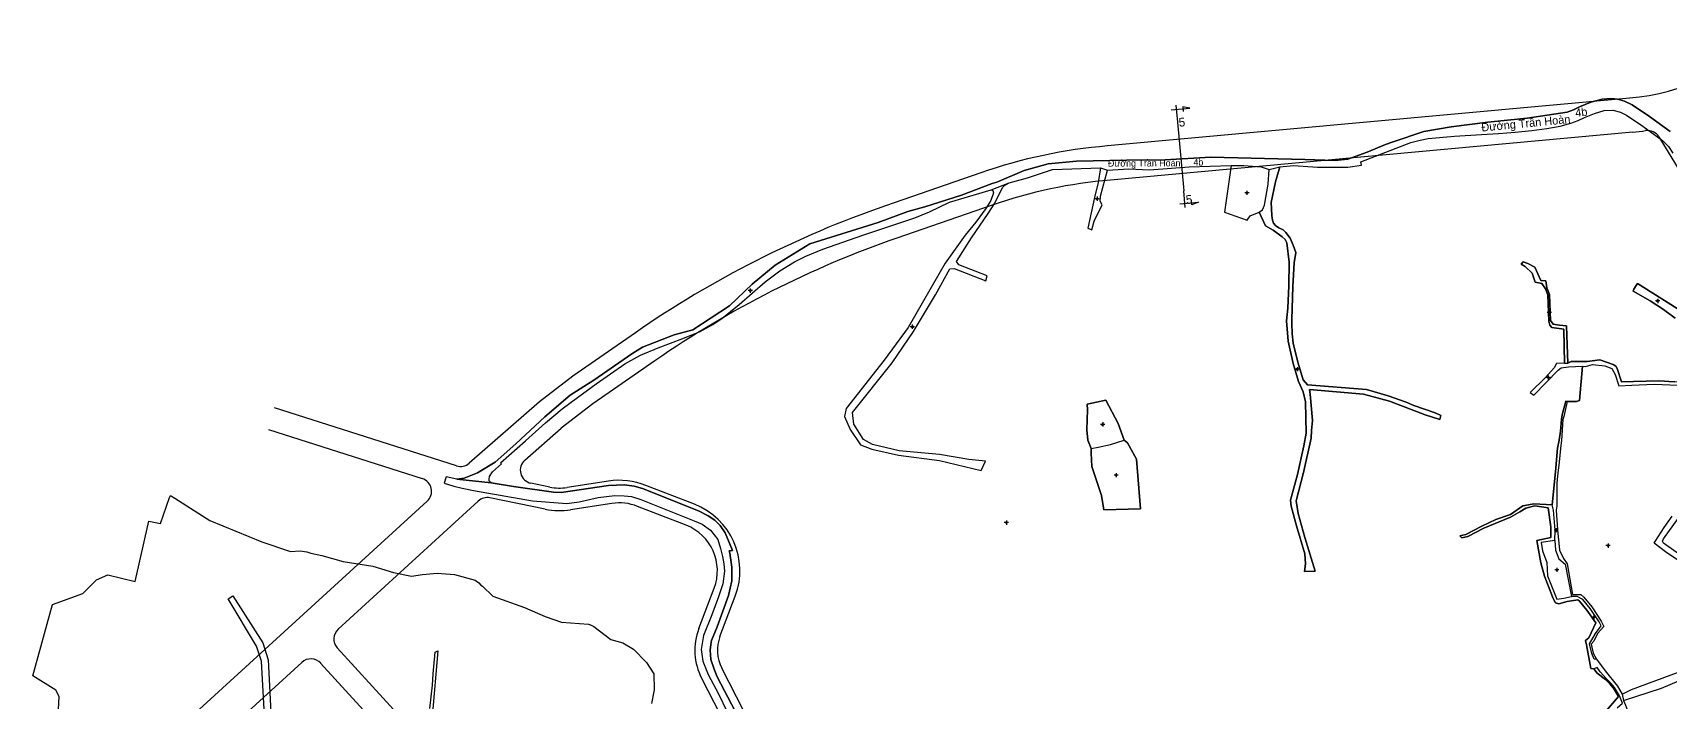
# Model space of a CAD drawing. Extents: x 548357 to 553331, y 1835329 to 1842351.
# Drawn here: x 549992 to 550972, y 1838705 to 1839106 of the extents above; entities that cross this region are included whole.
import ezdxf

# ---------------------------------------------------------------- set-up
doc = ezdxf.new("R2010")
doc.units = 0
for name, color, linetype in [('Level 1', 7, 'Continuous'), ('Level 10', 7, 'Continuous'), ('Level 11', 7, 'Continuous'), ('Level 2', 7, 'Continuous'), ('Level 27', 7, 'Continuous'), ('Level 30', 7, 'Continuous'), ('Level 31', 7, 'Continuous'), ('Level 4', 7, 'Continuous'), ('Level 5', 7, 'Continuous')]:
    doc.layers.add(name, color=color, linetype=linetype)

msp = doc.modelspace()

# ---------------------------------------------------------------- linework, layer by layer
at = {"layer": 'Level 1'}
for points in [[(550673.48, 1839059.61), (550684.57, 1839060.64)], [(550676.27, 1839062.41), (550677.2, 1839052.33)], [(550684.57, 1839060.64), (550680.49, 1839061.48), (550680.75, 1839058.66)], [(550677.2, 1839052.33), (550680.99, 1839011.21)], [(550681.92, 1839001.13), (550680.99, 1839011.21)], [(550678.67, 1839003.37), (550689.76, 1839004.4)], [(550689.76, 1839004.4), (550685.9, 1839002.82), (550685.64, 1839005.64)]]:
    msp.add_lwpolyline(points, dxfattribs=at)
at = {"layer": 'Level 10'}
for p, q in [((550631.14, 1839025), (550635.47, 1839023.47)), ((550732.05, 1839024.01), (550738.57, 1839025.59)), ((550565.76, 1839011.71), (550576.47, 1839015.94)), ((550908.99, 1838907.99), (550910.87, 1838908.1)), ((550245.84, 1838838.64), (550266.43, 1838836.44))]:
    msp.add_line(p, q, dxfattribs=at)
for points in [[(550245.84, 1838838.64), (550250.32, 1838839.35), (550258.24, 1838842.35), (550268.81, 1838848.81), (550281.24, 1838859.86), (550298.63, 1838875.87), (550313.7, 1838888.97), (550327.93, 1838897.94), (550350.69, 1838913.61), (550356.99, 1838917.55), (550375.95, 1838925.08), (550387.16, 1838928.04), (550409.17, 1838942.39), (550422.68, 1838955.33), (550436.35, 1838966.8), (550457.19, 1838979.42), (550498.01, 1838992.31), (550515.93, 1838998.86), (550526.02, 1839001.62), (550547.89, 1839008.56), (550566.41, 1839015.58), (550569.16, 1839016.34), (550585.57, 1839023.28), (550599.95, 1839027.38), (550616.89, 1839028.92), (550646.72, 1839029.53), (550669.91, 1839029.76), (550697.2, 1839031.43), (550753.54, 1839029.91), (550771.36, 1839029.25), (550779.19, 1839030.24), (550790.81, 1839034.27), (550801.79, 1839038.83), (550805.85, 1839040.25), (550824.81, 1839046.7), (550841.04, 1839049.56), (550863.11, 1839052.28), (550886.51, 1839054.61), (550910.52, 1839058.3), (550914.23, 1839059.63), (550917.93, 1839061.56), (550924.62, 1839064.19), (550931.54, 1839066.13), (550937, 1839066.48), (550940.73, 1839065.97), (550944.84, 1839064.78), (550949.48, 1839062.64), (550959.83, 1839055.68), (550972.24, 1839046.62)], [(550745.66, 1838932.03), (550745.74, 1838934.21), (550746.24, 1838953.99), (550747.08, 1838968.04), (550748.03, 1838974.2), (550746.45, 1838978.71), (550744.81, 1838982.89), (550742.21, 1838986.35), (550740.46, 1838987.8), (550738.03, 1838989.06), (550735.97, 1838990.4), (550734.73, 1838991.75), (550734.21, 1838993.67), (550733.69, 1838996.41), (550733.37, 1839004.31), (550736, 1839016.5), (550738.57, 1839025.59), (550746.64, 1839026.37), (550761, 1839025.29), (550779.27, 1839025.4), (550787.45, 1839026.56), (550787.08, 1839028.56), (550816.94, 1839040.16), (550822.61, 1839041.53), (550827.29, 1839042.42), (550843.05, 1839043.88), (550859.23, 1839045), (550869.45, 1839045.56), (550879.41, 1839046.36), (550889.36, 1839047.36), (550898.34, 1839048.48), (550906.4, 1839049.84), (550912.63, 1839051.62), (550917.04, 1839053.2), (550920.84, 1839055.18), (550926.85, 1839057.55), (550932.72, 1839059.19), (550937.86, 1839059.52), (550942.39, 1839058.2), (550946.04, 1839056.52), (550955.81, 1839049.95), (550967.68, 1839041.28), (550971.16, 1839037.81), (550973.75, 1839033.83)], [(550738.57, 1839025.59), (550746.64, 1839026.37), (550761, 1839025.29), (550779.27, 1839025.4), (550787.45, 1839026.56), (550787.08, 1839028.56), (550816.94, 1839040.16), (550822.61, 1839041.53), (550827.29, 1839042.42), (550843.05, 1839043.88), (550859.23, 1839045), (550869.45, 1839045.56), (550879.41, 1839046.36), (550889.36, 1839047.36), (550898.34, 1839048.48), (550906.4, 1839049.84), (550912.63, 1839051.62), (550917.04, 1839053.2), (550920.84, 1839055.18), (550926.85, 1839057.55), (550932.72, 1839059.19), (550937.86, 1839059.52), (550942.39, 1839058.2), (550946.04, 1839056.52), (550955.81, 1839049.95), (550967.68, 1839041.28), (550971.16, 1839037.81), (550973.75, 1839033.83)], [(550410.45, 1838777.77), (550410.57, 1838786.03), (550409.38, 1838794.4), (550408.95, 1838795.73), (550410.95, 1838796.02), (550406.49, 1838806.52), (550403.59, 1838810.92), (550400.26, 1838814.16), (550396.4, 1838816.76), (550390.5, 1838819.8), (550357.07, 1838833.03), (550352.03, 1838834.38), (550346.21, 1838835.28), (550336.64, 1838834.83), (550308.44, 1838830.66), (550303.73, 1838830.89), (550279.91, 1838834.29), (550266.43, 1838836.44), (550265.5, 1838837.18), (550265.24, 1838837.59), (550265.15, 1838838.63), (550265.38, 1838840.28), (550267.33, 1838843.1), (550272.59, 1838847.74), (550272.05, 1838848.33), (550286.95, 1838861.53), (550298.91, 1838872.46), (550308.96, 1838880.8), (550318.03, 1838887.53), (550329.37, 1838895.67), (550346.45, 1838907.59), (550355.84, 1838912.9), (550366.48, 1838917.28), (550381.2, 1838922.81), (550391.47, 1838927), (550399.1, 1838931.13), (550404.57, 1838934.77), (550414.97, 1838943.26), (550430.49, 1838956.66), (550439.28, 1838963.4), (550448.05, 1838968.66), (550454.84, 1838972.16), (550465.06, 1838976.35), (550488.83, 1838984.69), (550520.13, 1838995.06), (550528.82, 1838998.68), (550540.79, 1839004.43), (550565.76, 1839011.71), (550566.71, 1839011.33), (550567.14, 1839010.03), (550565.47, 1839005.32), (550562.63, 1839000.58), (550556.55, 1838992.43), (550550.09, 1838984.64), (550538.13, 1838967.92), (550516, 1838929.48), (550501.63, 1838909.92), (550478.88, 1838880.98), (550477.86, 1838876.23), (550481.31, 1838868.33), (550487.5, 1838859.14), (550494.32, 1838856.67), (550510.21, 1838853.06), (550534.86, 1838849.74), (550559.67, 1838843.79), (550562.26, 1838849.48), (550552.3, 1838850.37), (550534.91, 1838853.5), (550510.64, 1838855.69), (550494.63, 1838859.46), (550489.31, 1838862.38), (550483.63, 1838871.56), (550482.73, 1838878.58), (550506.48, 1838908.24), (550519.21, 1838927.1), (550532.35, 1838948.97), (550540.96, 1838964.62), (550543.69, 1838964.63), (550562.48, 1838957.42), (550563.36, 1838960.39), (550546.4, 1838966.87), (550544.92, 1838968.96), (550554.03, 1838983.14), (550563.86, 1838997.54), (550567.92, 1839003.82), (550572.61, 1839013.15), (550573.69, 1839014.35), (550576.47, 1839015.94), (550587.45, 1839018.99), (550602.36, 1839023.89), (550631.14, 1839025), (550629.87, 1839016.11), (550627.51, 1839007.29), (550623.61, 1838988.9), (550625.92, 1838987.94), (550627.45, 1838993.11), (550632.19, 1839002.84), (550631.04, 1839005.05), (550631.09, 1839008), (550635.47, 1839023.47), (550648.12, 1839024.39)], [(550576.47, 1839015.94), (550587.45, 1839018.99), (550602.36, 1839023.89), (550631.14, 1839025)], [(550631.14, 1839025), (550629.87, 1839016.11), (550627.51, 1839007.29), (550623.61, 1838988.9), (550625.92, 1838987.94), (550627.45, 1838993.11), (550632.19, 1839002.84), (550631.04, 1839005.05), (550631.09, 1839008), (550635.47, 1839023.47)], [(550635.47, 1839023.47), (550648.12, 1839024.39), (550660.59, 1839023.82), (550684.26, 1839025.51), (550709.39, 1839026.27)], [(550648.12, 1839024.39), (550660.59, 1839023.82), (550684.26, 1839025.51), (550709.39, 1839026.27), (550705.36, 1838998.45), (550718.89, 1838993.57), (550720.84, 1838996.15), (550726.22, 1838998.35), (550729.92, 1838990.3), (550734.45, 1838987.72), (550739.84, 1838983.73), (550741.71, 1838982.12), (550742.66, 1838979.99), (550744.1, 1838968.49), (550744, 1838954.32), (550743.27, 1838940.98), (550742.59, 1838933.45), (550743.47, 1838921.21), (550746.56, 1838907.9), (550749.62, 1838897.12), (550752.41, 1838890.82), (550753.82, 1838884.84), (550754.25, 1838866.2), (550752.94, 1838858.69), (550749.18, 1838841.41), (550744.88, 1838826.1), (550745.26, 1838822.49), (550748.41, 1838810.7), (550753.41, 1838793.93), (550753.86, 1838788.01), (550753.36, 1838783.44), (550759.74, 1838783.59), (550753.49, 1838803.82), (550749.47, 1838818.07), (550748.25, 1838825.59), (550752.78, 1838842.56), (550757.37, 1838863.18), (550757.41, 1838867.77), (550758.09, 1838873.85), (550756.66, 1838889.61), (550756.27, 1838892.34), (550788.65, 1838889.52), (550804.19, 1838885.4), (550825.6, 1838877.22), (550834.3, 1838874.31), (550834.94, 1838876.82), (550831.47, 1838878.36), (550818.73, 1838882.71), (550814.1, 1838884.65), (550803.31, 1838888.59), (550790.45, 1838892.33), (550755.03, 1838895.19), (550752.45, 1838898.13), (550749.26, 1838908.6), (550746.42, 1838920.03), (550745.83, 1838925.56), (550745.66, 1838932.03)], [(550709.39, 1839026.27), (550705.36, 1838998.45), (550718.89, 1838993.57), (550720.84, 1838996.15), (550726.22, 1838998.35)], [(550709.39, 1839026.27), (550717.04, 1839026.4), (550727.31, 1839025.54), (550732.05, 1839024.01)], [(550738.57, 1839025.59), (550736, 1839016.5), (550733.37, 1839004.31), (550733.69, 1838996.41), (550734.21, 1838993.67), (550734.73, 1838991.75), (550735.97, 1838990.4), (550738.03, 1838989.06), (550740.46, 1838987.8), (550742.21, 1838986.35), (550744.81, 1838982.89), (550746.45, 1838978.71), (550748.03, 1838974.2), (550747.08, 1838968.04), (550746.24, 1838953.99), (550745.74, 1838934.21), (550745.66, 1838932.03), (550745.83, 1838925.56), (550746.42, 1838920.03), (550749.26, 1838908.6), (550752.45, 1838898.13), (550755.03, 1838895.19), (550790.45, 1838892.33), (550803.31, 1838888.59), (550814.1, 1838884.65), (550818.73, 1838882.71), (550831.47, 1838878.36), (550834.94, 1838876.82), (550834.3, 1838874.31), (550825.6, 1838877.22), (550804.19, 1838885.4), (550788.65, 1838889.52), (550756.27, 1838892.34), (550756.66, 1838889.61), (550758.09, 1838873.85), (550757.41, 1838867.77), (550757.37, 1838863.18), (550752.78, 1838842.56), (550748.25, 1838825.59), (550749.47, 1838818.07), (550753.49, 1838803.82), (550759.74, 1838783.59), (550753.36, 1838783.44), (550753.86, 1838788.01), (550753.41, 1838793.93), (550748.41, 1838810.7), (550745.26, 1838822.49), (550744.88, 1838826.1), (550749.18, 1838841.41), (550752.94, 1838858.69), (550754.25, 1838866.2), (550753.82, 1838884.84), (550752.41, 1838890.82), (550749.62, 1838897.12), (550746.56, 1838907.9), (550743.47, 1838921.21), (550742.59, 1838933.45), (550743.27, 1838940.98), (550744, 1838954.32), (550744.1, 1838968.49), (550742.66, 1838979.99), (550741.71, 1838982.12), (550739.84, 1838983.73), (550734.45, 1838987.72), (550729.92, 1838990.3), (550726.22, 1838998.35)], [(550726.22, 1838998.35), (550728.15, 1838999.81), (550729.34, 1839002.7), (550731.55, 1839015.12), (550732.05, 1839024.01)], [(550266.43, 1838836.44), (550265.5, 1838837.18), (550265.24, 1838837.59), (550265.15, 1838838.63), (550265.38, 1838840.28), (550267.33, 1838843.1), (550272.59, 1838847.74), (550272.05, 1838848.33), (550286.95, 1838861.53), (550298.91, 1838872.46), (550308.96, 1838880.8), (550318.03, 1838887.53), (550329.37, 1838895.67), (550346.45, 1838907.59), (550355.84, 1838912.9), (550366.48, 1838917.28), (550381.2, 1838922.81), (550391.47, 1838927), (550399.1, 1838931.13), (550404.57, 1838934.77), (550414.97, 1838943.26), (550430.49, 1838956.66), (550439.28, 1838963.4), (550448.05, 1838968.66), (550454.84, 1838972.16), (550465.06, 1838976.35), (550488.83, 1838984.69), (550520.13, 1838995.06), (550528.82, 1838998.68), (550540.79, 1839004.43), (550565.76, 1839011.71)], [(550565.76, 1839011.71), (550566.71, 1839011.33), (550567.14, 1839010.03), (550565.47, 1839005.32), (550562.63, 1839000.58), (550556.55, 1838992.43), (550550.09, 1838984.64), (550538.13, 1838967.92), (550516, 1838929.48), (550501.63, 1838909.92), (550478.88, 1838880.98), (550477.86, 1838876.23), (550481.31, 1838868.33), (550487.5, 1838859.14), (550494.32, 1838856.67), (550510.21, 1838853.06), (550534.86, 1838849.74), (550559.67, 1838843.79), (550562.26, 1838849.48), (550552.3, 1838850.37), (550534.91, 1838853.5), (550510.64, 1838855.69), (550494.63, 1838859.46), (550489.31, 1838862.38), (550483.63, 1838871.56), (550482.73, 1838878.58), (550506.48, 1838908.24), (550519.21, 1838927.1), (550532.35, 1838948.97), (550540.96, 1838964.62), (550543.69, 1838964.63), (550562.48, 1838957.42), (550563.36, 1838960.39), (550546.4, 1838966.87), (550544.92, 1838968.96), (550554.03, 1838983.14), (550563.86, 1838997.54), (550567.92, 1839003.82), (550572.61, 1839013.15), (550573.69, 1839014.35), (550576.47, 1839015.94)], [(550974.95, 1838896.95), (550971.32, 1838897.03), (550968.88, 1838897.38), (550965.3, 1838897.42), (550950.14, 1838897.01), (550943.12, 1838896.98), (550940.45, 1838904.83), (550939.64, 1838906.25), (550938.05, 1838907.24), (550930.12, 1838909.97), (550922.5, 1838909.09), (550913.01, 1838908.98), (550910.87, 1838908.1), (550910.08, 1838930.47), (550906.01, 1838930.79), (550902.08, 1838931.49), (550900.62, 1838933.52), (550899.94, 1838949.21), (550898.37, 1838953.17), (550897.67, 1838957.3), (550894.75, 1838957.59), (550891.23, 1838965.44), (550887.01, 1838967.72), (550884.18, 1838968.66), (550883.02, 1838967.29), (550885.48, 1838965.99), (550889.52, 1838961.96), (550891.42, 1838956.53), (550895.33, 1838955.67), (550897.6, 1838952.58), (550899.02, 1838948.97), (550899.57, 1838933.23), (550900.15, 1838930.87), (550901.29, 1838929.41), (550908.54, 1838928.46), (550908.99, 1838907.99), (550904.06, 1838907.83), (550902.84, 1838905.22), (550897.55, 1838899.43), (550888.3, 1838890.54), (550890.53, 1838889.02), (550905.18, 1838903.89), (550906.89, 1838905.31), (550911.25, 1838905.92), (550919.67, 1838906.23), (550917.84, 1838885.65), (550916.11, 1838885.13), (550910.61, 1838885.1), (550909.65, 1838885.31), (550907.61, 1838877.16), (550907.19, 1838874.65), (550906.53, 1838867.35), (550905.71, 1838861.92), (550904.79, 1838857.16), (550903.51, 1838843.1), (550901.47, 1838823.28), (550890.51, 1838823.95), (550887.41, 1838823.22), (550884.01, 1838822.79), (550876.58, 1838817.53), (550867.78, 1838814.51), (550859.47, 1838810.52), (550849.94, 1838805.6), (550846.33, 1838804.69), (550847.46, 1838803.46), (550851.07, 1838804.36), (550860.6, 1838809.29), (550876.53, 1838815.94), (550882.29, 1838819.09), (550885.69, 1838821.32), (550891.17, 1838822.7), (550899.17, 1838821.57), (550900.74, 1838810.07), (550900.81, 1838803.82), (550892.29, 1838802.01), (550894.83, 1838788.64), (550896.95, 1838780.53), (550901.05, 1838769.75), (550901.99, 1838767.59), (550903.59, 1838764.64), (550905.53, 1838764.06), (550910.45, 1838765.4), (550916.98, 1838766.48), (550917.97, 1838765.64), (550922.37, 1838760.18), (550927.63, 1838752.71), (550923.57, 1838743.61), (550921.59, 1838742.17)], [(550908.99, 1838907.99), (550908.54, 1838928.46), (550901.29, 1838929.41), (550900.15, 1838930.87), (550899.57, 1838933.23), (550899.02, 1838948.97), (550897.6, 1838952.58), (550895.33, 1838955.67), (550891.42, 1838956.53), (550889.52, 1838961.96), (550885.48, 1838965.99), (550883.02, 1838967.29), (550884.18, 1838968.66), (550887.01, 1838967.72), (550891.23, 1838965.44), (550894.75, 1838957.59), (550897.67, 1838957.3), (550898.37, 1838953.17), (550899.94, 1838949.21), (550900.62, 1838933.52), (550902.08, 1838931.49), (550906.01, 1838930.79), (550910.08, 1838930.47), (550910.87, 1838908.1)], [(550976.43, 1838940.69), (550952.66, 1838955.73), (550951.82, 1838954.47), (550950.51, 1838952.26), (550949.98, 1838951.16), (550960.14, 1838945.44), (550968.25, 1838940.23), (550975.11, 1838934.91)], [(550975.11, 1838934.91), (550968.25, 1838940.23), (550960.14, 1838945.44), (550949.98, 1838951.16), (550950.51, 1838952.26), (550951.82, 1838954.47), (550952.66, 1838955.73), (550976.43, 1838940.69)], [(550910.87, 1838908.1), (550913.01, 1838908.98), (550922.5, 1838909.09), (550930.12, 1838909.97), (550938.05, 1838907.24), (550939.64, 1838906.25), (550940.45, 1838904.83), (550943.12, 1838896.98), (550950.14, 1838897.01), (550965.3, 1838897.42), (550968.88, 1838897.38), (550971.32, 1838897.03), (550974.95, 1838896.95), (550976.51, 1838897.05)], [(550908.99, 1838907.99), (550904.06, 1838907.83), (550902.84, 1838905.22), (550897.55, 1838899.43), (550888.3, 1838890.54), (550890.53, 1838889.02), (550905.18, 1838903.89), (550906.89, 1838905.31), (550911.25, 1838905.92), (550919.67, 1838906.23)], [(550910.61, 1838885.1), (550916.11, 1838885.13), (550917.84, 1838885.65), (550919.67, 1838906.23)], [(550919.67, 1838906.23), (550921.49, 1838906.08), (550925.72, 1838907.28), (550933.12, 1838906.41), (550937.25, 1838904.78), (550939.3, 1838901.31), (550941.45, 1838894.45), (550949.3, 1838894.94), (550962.64, 1838895.47), (550976.86, 1838894.91)], [(550625.67, 1838856.96), (550623.65, 1838861.97), (550622.91, 1838868.24), (550623.48, 1838880.14), (550623.2, 1838883.61), (550634.36, 1838885.95), (550641.77, 1838871.9), (550645.4, 1838861.93)], [(550901.47, 1838823.28), (550903.51, 1838843.1), (550904.79, 1838857.16), (550905.71, 1838861.92), (550906.53, 1838867.35), (550907.19, 1838874.65), (550907.61, 1838877.16), (550909.65, 1838885.31), (550910.61, 1838885.1)], [(550910.61, 1838885.1), (550908.49, 1838876.16), (550907.95, 1838874.27), (550907.22, 1838861.73), (550906.65, 1838858.71), (550905.44, 1838846.95), (550904.87, 1838842.45), (550904.84, 1838840.19), (550904.34, 1838836.43), (550904.37, 1838822.41), (550903.9, 1838820.01), (550904.65, 1838808.4), (550905.86, 1838796.18), (550908.41, 1838791.21), (550910.61, 1838787.9), (550913.71, 1838769.62), (550918.65, 1838769.57), (550920.56, 1838767.98), (550925.27, 1838762.32), (550930.95, 1838753.74), (550932.51, 1838750.5), (550928.59, 1838746.34), (550926.57, 1838741.65), (550924.84, 1838739.91), (550926.14, 1838734.51), (550928.11, 1838730.97)], [(550645.4, 1838861.93), (550647.3, 1838860.32), (550652.65, 1838850.66), (550655.15, 1838820.87), (550633.22, 1838820.21), (550631.71, 1838828.8), (550626.01, 1838846.26), (550625.53, 1838854.26), (550625.67, 1838856.96)], [(550625.67, 1838856.96), (550629.71, 1838857.84), (550637.27, 1838859.38), (550645.4, 1838861.93)], [(551005.47, 1838712.31), (551002.32, 1838714.06), (550995.32, 1838722.61), (550993.01, 1838723.22), (550989.32, 1838727.9), (550990.51, 1838732.17), (550997.17, 1838736.85), (551004.22, 1838741.48), (551008.65, 1838747.37), (551016.99, 1838757.6), (551019.03, 1838759.87), (550992.43, 1838783.25), (550968.12, 1838800.45), (550967.53, 1838801.59), (550968.24, 1838802.92), (550976.89, 1838815.16), (550984.05, 1838824.51), (550988.63, 1838828.71), (550993.85, 1838833.15), (550999.82, 1838834.95), (551002.6, 1838837.38), (551011.15, 1838847.54)], [(550245.84, 1838838.64), (550239.48, 1838840), (550238.28, 1838836.25), (550244.11, 1838834.56), (550249.12, 1838833.34), (550255.93, 1838831.81), (550291.26, 1838825.65), (550311.79, 1838824.01), (550319.04, 1838825.17), (550330.42, 1838827.68), (550340.38, 1838828.87), (550345.96, 1838828.76), (550350.48, 1838828.29), (550356.08, 1838826.45), (550387.96, 1838813.77), (550392.74, 1838811.76), (550397.68, 1838808.05), (550402.18, 1838802.47), (550403.81, 1838797.24), (550404.83, 1838792.42), (550405.63, 1838788.01), (550406.08, 1838783.6), (550405.19, 1838776.09), (550402.61, 1838768.21), (550398.54, 1838757.55), (550393.55, 1838745.04), (550392.14, 1838736.69), (550393.09, 1838729.82), (550396.24, 1838721.72), (550402.45, 1838710.14), (550407.57, 1838699.81)], [(550266.43, 1838836.44), (550279.91, 1838834.29), (550303.73, 1838830.89), (550308.44, 1838830.66), (550336.64, 1838834.83), (550346.21, 1838835.28), (550352.03, 1838834.38), (550357.07, 1838833.03), (550390.5, 1838819.8), (550396.4, 1838816.76), (550400.26, 1838814.16), (550403.59, 1838810.92), (550406.49, 1838806.52), (550410.95, 1838796.02), (550408.95, 1838795.73), (550409.38, 1838794.4), (550410.57, 1838786.03), (550410.45, 1838777.77), (550408.44, 1838768.97), (550401.71, 1838750.33), (550398.27, 1838742.04), (550397.85, 1838739.68), (550397.53, 1838736.34), (550398, 1838730.69), (550400.02, 1838724.89), (550401.71, 1838720.36), (550438.25, 1838650.71)], [(550006.46, 1838680.96), (550007.86, 1838708.65), (550005.91, 1838712.46), (549992.04, 1838720.9), (550003.89, 1838763.62), (550022.1, 1838770.19), (550030.19, 1838778.39), (550036.9, 1838781.37), (550053.29, 1838777.37), (550061.55, 1838813.51), (550068.55, 1838812.12), (550073.99, 1838827.75), (550074.56, 1838828.8), (550077.05, 1838827.33), (550097.95, 1838813.86), (550129.24, 1838801.21), (550146.38, 1838795.38), (550152.03, 1838795.8), (550156.2, 1838795.26), (550158.44, 1838794.3), (550165.14, 1838793.02), (550177.9, 1838789.47), (550195.64, 1838786.64), (550207.92, 1838782.89), (550218.73, 1838780.64), (550225.32, 1838781.63), (550234.05, 1838782.31), (550244.47, 1838781.6), (550256.86, 1838778.15), (550258.97, 1838776.65), (550260.35, 1838775.32), (550261.26, 1838774.6), (550267.5, 1838768.63), (550286.43, 1838761.92), (550298.8, 1838756.43), (550308.5, 1838753.16), (550324.74, 1838751.81), (550326, 1838751.49), (550327.98, 1838750.45), (550338.11, 1838742.72), (550345.33, 1838740.76), (550351.55, 1838736.98), (550359.45, 1838728.86), (550363.86, 1838722.09), (550363.99, 1838712.52), (550362.32, 1838704.49)], [(550926.41, 1838725.21), (550924.7, 1838725.35), (550922.14, 1838739.49), (550921.59, 1838742.17), (550923.57, 1838743.61), (550927.63, 1838752.71), (550922.37, 1838760.18), (550917.97, 1838765.64), (550916.98, 1838766.48), (550910.45, 1838765.4), (550905.53, 1838764.06), (550903.59, 1838764.64), (550901.99, 1838767.59), (550901.05, 1838769.75), (550896.95, 1838780.53), (550894.83, 1838788.64), (550892.29, 1838802.01), (550900.81, 1838803.82), (550900.74, 1838810.07), (550899.17, 1838821.57), (550891.17, 1838822.7), (550885.69, 1838821.32), (550882.29, 1838819.09), (550876.53, 1838815.94), (550860.6, 1838809.29), (550851.07, 1838804.36), (550847.46, 1838803.46), (550846.33, 1838804.69), (550849.94, 1838805.6), (550859.47, 1838810.52), (550867.78, 1838814.51), (550876.58, 1838817.53), (550884.01, 1838822.79), (550887.41, 1838823.22), (550890.51, 1838823.95), (550901.47, 1838823.28)], [(550903.13, 1838802), (550903.29, 1838808.22), (550902.39, 1838820.03), (550901.47, 1838823.28)], [(550982.67, 1838786.15), (550969.31, 1838795.2), (550962.55, 1838800.33), (550963.12, 1838801.26), (550968.65, 1838809.81), (550973.41, 1838816.42)], [(550903.13, 1838802), (550894.96, 1838800.71), (550895.75, 1838795.78), (550898.42, 1838788.75), (550898.79, 1838780.81), (550904.32, 1838766.76), (550908.51, 1838767.45), (550913.14, 1838768.52)], [(550903.13, 1838802), (550903.56, 1838796.14), (550905.55, 1838790.91), (550909.39, 1838787.84), (550913.14, 1838768.52)], [(550438.25, 1838650.71), (550401.71, 1838720.36), (550400.02, 1838724.89), (550398, 1838730.69), (550397.53, 1838736.34), (550397.85, 1838739.68), (550398.27, 1838742.04), (550401.71, 1838750.33), (550408.44, 1838768.97), (550410.45, 1838777.77)], [(550132.26, 1838668.39), (550128.98, 1838729.78), (550126.05, 1838738.8), (550108.94, 1838767.09), (550111.72, 1838768.87), (550129.77, 1838740.64), (550133.02, 1838730.46), (550136.37, 1838663.72)], [(550928.11, 1838730.97), (550926.63, 1838730.99), (550925.23, 1838734.39), (550923.81, 1838740.18), (550927.57, 1838746.34), (550930.8, 1838750.81), (550929.75, 1838753.19), (550924.24, 1838761.35), (550919.93, 1838766.68), (550916.56, 1838768.39), (550913.14, 1838768.52)], [(550229.67, 1838701.45), (550231.32, 1838715.3), (550231.79, 1838722.26), (550232.92, 1838735.2), (550234.49, 1838736), (550231.08, 1838696.45)], [(550921.59, 1838742.17), (550922.14, 1838739.49), (550924.7, 1838725.35), (550926.41, 1838725.21), (550928.45, 1838722.56), (550933.48, 1838718.81), (550936.07, 1838716.23), (550938.29, 1838713.54), (550941.17, 1838708.6), (550934.09, 1838700.28)], [(550906.66, 1838669.83), (550906.78, 1838670.92), (550911.38, 1838672.45), (550911.76, 1838685.72), (550917.59, 1838689.68), (550920.82, 1838691.59), (550926.38, 1838694.16), (550929.36, 1838694.28), (550931.7, 1838696.95), (550934.09, 1838700.28), (550941.17, 1838708.6), (550938.29, 1838713.54), (550936.07, 1838716.23), (550933.48, 1838718.81), (550928.45, 1838722.56), (550926.41, 1838725.21)], [(550940.5, 1838701.8), (550943.74, 1838704.56), (550941.76, 1838709.01), (550938.88, 1838713.95), (550936.73, 1838716.62), (550933.98, 1838719.17), (550930.37, 1838723.45), (550928.56, 1838725.9), (550926.41, 1838725.21)], [(550928.11, 1838730.97), (550933.35, 1838723.89), (550940.56, 1838714.73), (550943.47, 1838709.92), (550944.3, 1838706.24), (550945.35, 1838703.35), (550946.7, 1838700.13), (550947.77, 1838698.53), (550948.8, 1838697.69), (550952.11, 1838696.07), (550955.65, 1838695.14), (550958.29, 1838694.86), (550961.21, 1838694.29), (550970.99, 1838692.21), (550970.99, 1838692.25), (550977.16, 1838690.49)]]:
    msp.add_lwpolyline(points, dxfattribs=at)
msp.add_lwpolyline([(550647.3, 1838860.32), (550645.4, 1838861.93), (550641.77, 1838871.9), (550634.36, 1838885.95), (550623.2, 1838883.61), (550623.48, 1838880.14), (550622.91, 1838868.24), (550623.65, 1838861.97), (550625.67, 1838856.96), (550625.53, 1838854.26), (550626.01, 1838846.26), (550631.71, 1838828.8), (550633.22, 1838820.21), (550655.15, 1838820.87), (550652.65, 1838850.66)], close=True, dxfattribs=at)
at = {"layer": 'Level 11'}
for p, q in [((550629.2, 1839007.09), (550628.57, 1839006.47)), ((550629.2, 1839007.72), (550629.2, 1839007.09)), ((550629.82, 1839006.47), (550629.2, 1839007.09)), ((550718.2, 1839009.98), (550717.58, 1839009.98)), ((550718.83, 1839010.61), (550718.2, 1839009.98)), ((550718.2, 1839009.98), (550718.83, 1839009.35)), ((550718.83, 1839011.23), (550718.83, 1839010.61)), ((550719.45, 1839009.98), (550718.83, 1839010.61)), ((550718.83, 1839009.35), (550719.45, 1839009.98)), ((550718.83, 1839009.35), (550718.83, 1839008.73)), ((550720.08, 1839009.98), (550719.45, 1839009.98)), ((550628.57, 1839006.47), (550627.95, 1839006.47)), ((550628.57, 1839006.47), (550629.2, 1839005.85)), ((550629.2, 1839005.85), (550629.82, 1839006.47)), ((550629.2, 1839005.85), (550629.2, 1839005.22)), ((550630.45, 1839006.47), (550629.82, 1839006.47)), ((550420.93, 1838951.46), (550420.3, 1838951.46)), ((550421.55, 1838952.09), (550420.93, 1838951.46)), ((550420.93, 1838951.46), (550421.55, 1838950.83)), ((550421.55, 1838952.71), (550421.55, 1838952.09)), ((550422.18, 1838951.46), (550421.55, 1838952.09)), ((550421.55, 1838950.83), (550422.18, 1838951.46)), ((550421.55, 1838950.83), (550421.55, 1838950.21)), ((550422.8, 1838951.46), (550422.18, 1838951.46)), ((550899.9, 1838938.95), (550899.27, 1838938.32)), ((550899.9, 1838939.57), (550899.9, 1838938.95)), ((550900.53, 1838938.32), (550899.9, 1838938.95)), ((550964.09, 1838945.32), (550963.47, 1838945.32)), ((550964.72, 1838945.95), (550964.09, 1838945.32)), ((550964.09, 1838945.32), (550964.72, 1838944.69)), ((550964.72, 1838946.57), (550964.72, 1838945.95)), ((550965.35, 1838945.32), (550964.72, 1838945.95)), ((550964.72, 1838944.69), (550965.35, 1838945.32)), ((550964.72, 1838944.69), (550964.72, 1838944.07)), ((550965.97, 1838945.32), (550965.35, 1838945.32)), ((550517.93, 1838929.86), (550517.3, 1838929.86)), ((550518.55, 1838930.49), (550517.93, 1838929.86)), ((550517.93, 1838929.86), (550518.55, 1838929.23)), ((550518.55, 1838931.11), (550518.55, 1838930.49)), ((550519.18, 1838929.86), (550518.55, 1838930.49)), ((550518.55, 1838929.23), (550519.18, 1838929.86)), ((550518.55, 1838929.23), (550518.55, 1838928.61)), ((550519.8, 1838929.86), (550519.18, 1838929.86)), ((550899.27, 1838938.32), (550898.65, 1838938.32)), ((550899.27, 1838938.32), (550899.9, 1838937.69)), ((550899.9, 1838937.69), (550900.53, 1838938.32)), ((550899.9, 1838937.69), (550899.9, 1838937.07)), ((550901.15, 1838938.32), (550900.53, 1838938.32)), ((550748.39, 1838904.52), (550747.76, 1838904.52)), ((550749.01, 1838905.15), (550748.39, 1838904.52)), ((550748.39, 1838904.52), (550749.01, 1838903.89)), ((550749.01, 1838905.77), (550749.01, 1838905.15)), ((550749.63, 1838904.52), (550749.01, 1838905.15)), ((550749.01, 1838903.89), (550749.63, 1838904.52)), ((550749.01, 1838903.89), (550749.01, 1838903.27)), ((550750.26, 1838904.52), (550749.63, 1838904.52)), ((550898.61, 1838899.5), (550897.98, 1838899.5)), ((550899.23, 1838900.13), (550898.61, 1838899.5)), ((550898.61, 1838899.5), (550899.23, 1838898.87)), ((550899.23, 1838900.75), (550899.23, 1838900.13)), ((550899.85, 1838899.5), (550899.23, 1838900.13)), ((550899.23, 1838898.87), (550899.85, 1838899.5)), ((550900.48, 1838899.5), (550899.85, 1838899.5)), ((550899.23, 1838898.87), (550899.23, 1838898.25)), ((550631.87, 1838871.46), (550631.25, 1838871.46)), ((550632.5, 1838872.09), (550631.87, 1838871.46)), ((550631.87, 1838871.46), (550632.5, 1838870.83)), ((550632.5, 1838872.71), (550632.5, 1838872.09)), ((550633.13, 1838871.46), (550632.5, 1838872.09)), ((550632.5, 1838870.83), (550633.13, 1838871.46)), ((550632.5, 1838870.83), (550632.5, 1838870.21)), ((550633.75, 1838871.46), (550633.13, 1838871.46)), ((550639.95, 1838841.07), (550639.33, 1838841.07)), ((550640.58, 1838841.69), (550639.95, 1838841.07)), ((550639.95, 1838841.07), (550640.58, 1838840.45)), ((550640.58, 1838842.32), (550640.58, 1838841.69)), ((550641.2, 1838841.07), (550640.58, 1838841.69)), ((550640.58, 1838840.45), (550641.2, 1838841.07)), ((550640.58, 1838840.45), (550640.58, 1838839.82)), ((550641.83, 1838841.07), (550641.2, 1838841.07)), ((550574.23, 1838812.64), (550573.6, 1838812.64)), ((550574.85, 1838813.27), (550574.23, 1838812.64)), ((550574.23, 1838812.64), (550574.85, 1838812.01)), ((550574.85, 1838813.89), (550574.85, 1838813.27)), ((550575.47, 1838812.64), (550574.85, 1838813.27)), ((550574.85, 1838812.01), (550575.47, 1838812.64)), ((550574.85, 1838812.01), (550574.85, 1838811.39)), ((550576.1, 1838812.64), (550575.47, 1838812.64)), ((550903.35, 1838808.14), (550902.73, 1838808.14)), ((550903.98, 1838808.77), (550903.35, 1838808.14)), ((550903.35, 1838808.14), (550903.98, 1838807.51)), ((550903.98, 1838809.39), (550903.98, 1838808.77)), ((550904.61, 1838808.14), (550903.98, 1838808.77)), ((550903.98, 1838807.51), (550904.61, 1838808.14)), ((550903.98, 1838807.51), (550903.98, 1838806.89)), ((550905.23, 1838808.14), (550904.61, 1838808.14)), ((550934.39, 1838798.88), (550933.77, 1838798.88)), ((550935.02, 1838799.51), (550934.39, 1838798.88)), ((550934.39, 1838798.88), (550935.02, 1838798.25)), ((550935.02, 1838800.13), (550935.02, 1838799.51)), ((550935.65, 1838798.88), (550935.02, 1838799.51)), ((550935.02, 1838798.25), (550935.65, 1838798.88)), ((550935.02, 1838798.25), (550935.02, 1838797.63)), ((550936.27, 1838798.88), (550935.65, 1838798.88)), ((550903.71, 1838784.38), (550903.09, 1838784.38)), ((550904.34, 1838785.01), (550903.71, 1838784.38)), ((550903.71, 1838784.38), (550904.34, 1838783.75)), ((550904.34, 1838785.63), (550904.34, 1838785.01)), ((550904.97, 1838784.38), (550904.34, 1838785.01)), ((550904.34, 1838783.75), (550904.97, 1838784.38)), ((550904.34, 1838783.75), (550904.34, 1838783.13)), ((550905.59, 1838784.38), (550904.97, 1838784.38)), ((550925.93, 1838756.04), (550925.3, 1838756.04)), ((550926.55, 1838756.67), (550925.93, 1838756.04)), ((550925.93, 1838756.04), (550926.55, 1838755.41)), ((550926.55, 1838757.29), (550926.55, 1838756.67)), ((550927.18, 1838756.04), (550926.55, 1838756.67)), ((550926.55, 1838755.41), (550927.18, 1838756.04)), ((550926.55, 1838755.41), (550926.55, 1838754.79)), ((550927.8, 1838756.04), (550927.18, 1838756.04))]:
    msp.add_line(p, q, dxfattribs=at)
for centre in [(550718.83, 1839009.98), (550629.2, 1839006.47), (550421.55, 1838951.46), (550899.9, 1838938.32), (550964.72, 1838945.32), (550518.55, 1838929.86), (550749.01, 1838904.52), (550899.23, 1838899.5), (550632.5, 1838871.46), (550640.58, 1838841.07), (550574.85, 1838812.64), (550903.98, 1838808.14), (550935.02, 1838798.88), (550904.34, 1838784.38), (550926.55, 1838756.04)]:
    msp.add_circle(centre, 0.15, dxfattribs=at)
at = {"layer": 'Level 2'}
for p, q in [((550303.73, 1838830.89), (550279.91, 1838834.29)), ((550308.44, 1838830.66), (550303.73, 1838830.89)), ((550336.64, 1838834.83), (550308.44, 1838830.66)), ((550346.21, 1838835.28), (550336.64, 1838834.83)), ((550352.03, 1838834.38), (550346.21, 1838835.28)), ((550357.07, 1838833.03), (550352.03, 1838834.38)), ((550390.5, 1838819.8), (550357.07, 1838833.03)), ((550408.95, 1838795.73), (550410.95, 1838796.02)), ((550410.45, 1838777.77), (550410.57, 1838786.03)), ((550408.44, 1838768.97), (550410.45, 1838777.77)), ((550401.71, 1838750.33), (550408.44, 1838768.97)), ((550398.27, 1838742.04), (550401.71, 1838750.33)), ((550397.85, 1838739.68), (550398.27, 1838742.04)), ((550401.71, 1838720.36), (550400.02, 1838724.89))]:
    msp.add_line(p, q, dxfattribs=at)
for points in [[(550279.91, 1838834.29), (550266.43, 1838836.44), (550245.84, 1838838.64), (550239.48, 1838840), (550238.28, 1838836.25), (550244.11, 1838834.56), (550249.12, 1838833.34), (550255.93, 1838831.81), (550291.26, 1838825.65), (550311.79, 1838824.01), (550319.04, 1838825.17), (550330.42, 1838827.68), (550340.38, 1838828.87), (550345.96, 1838828.76), (550350.48, 1838828.29), (550356.08, 1838826.45), (550387.96, 1838813.77), (550392.74, 1838811.76), (550397.68, 1838808.05), (550402.18, 1838802.47), (550403.81, 1838797.24), (550404.83, 1838792.42), (550405.63, 1838788.01), (550406.08, 1838783.6)], [(550400.26, 1838814.16), (550396.4, 1838816.76), (550390.5, 1838819.8)], [(550410.95, 1838796.02), (550406.49, 1838806.52), (550403.59, 1838810.92), (550400.26, 1838814.16)], [(550410.57, 1838786.03), (550409.38, 1838794.4), (550408.95, 1838795.73)], [(550406.08, 1838783.6), (550405.19, 1838776.09), (550402.61, 1838768.21), (550398.54, 1838757.55), (550393.55, 1838745.04), (550392.14, 1838736.69), (550393.09, 1838729.82), (550396.24, 1838721.72), (550402.45, 1838710.14), (550407.57, 1838699.81)], [(550400.02, 1838724.89), (550398, 1838730.69), (550397.53, 1838736.34), (550397.85, 1838739.68)], [(550447.18, 1838636.01), (550438.25, 1838650.71), (550401.71, 1838720.36)]]:
    msp.add_lwpolyline(points, dxfattribs=at)
at = {"layer": 'Level 27'}
for p, q in [((550926.85, 1839057.55), (550932.72, 1839059.19)), ((550932.72, 1839059.19), (550937.86, 1839059.52)), ((550946.04, 1839056.52), (550955.81, 1839049.95)), ((550898.34, 1839048.48), (550906.4, 1839049.84)), ((550955.81, 1839049.95), (550967.68, 1839041.28)), ((550787.45, 1839026.56), (550787.08, 1839028.56)), ((550631.14, 1839025), (550635.47, 1839023.47)), ((550635.47, 1839023.47), (550648.12, 1839024.39)), ((550738.57, 1839025.59), (550746.64, 1839026.37)), ((550746.64, 1839026.37), (550761, 1839025.29)), ((550761, 1839025.29), (550779.27, 1839025.4)), ((550779.27, 1839025.4), (550787.45, 1839026.56)), ((550391.47, 1838927), (550399.1, 1838931.13)), ((550366.48, 1838917.28), (550381.2, 1838922.81)), ((550381.2, 1838922.81), (550391.47, 1838927)), ((550355.84, 1838912.9), (550366.48, 1838917.28)), ((550308.96, 1838880.8), (550318.03, 1838887.53)), ((550245.84, 1838838.64), (550266.43, 1838836.44)), ((550265.15, 1838838.63), (550265.38, 1838840.28)), ((550266.43, 1838836.44), (550265.5, 1838837.18))]:
    msp.add_line(p, q, dxfattribs=at)
for points in [[(550972.24, 1839046.62), (550959.83, 1839055.68), (550949.48, 1839062.64), (550944.84, 1839064.78), (550940.73, 1839065.97), (550937, 1839066.48), (550931.54, 1839066.13), (550924.62, 1839064.19), (550917.93, 1839061.56), (550914.23, 1839059.63), (550910.52, 1839058.3), (550886.51, 1839054.61), (550863.11, 1839052.28), (550841.04, 1839049.56), (550824.81, 1839046.7), (550805.85, 1839040.25), (550801.79, 1839038.83), (550790.81, 1839034.27), (550779.19, 1839030.24), (550771.36, 1839029.25), (550753.54, 1839029.91), (550697.2, 1839031.43), (550669.91, 1839029.76), (550646.72, 1839029.53), (550616.89, 1839028.92), (550599.95, 1839027.38), (550585.57, 1839023.28), (550569.16, 1839016.34), (550566.41, 1839015.58), (550547.89, 1839008.56), (550526.02, 1839001.62), (550515.93, 1838998.86), (550498.01, 1838992.31), (550457.19, 1838979.42), (550436.35, 1838966.8), (550422.68, 1838955.33), (550409.17, 1838942.39), (550387.16, 1838928.04), (550375.95, 1838925.08), (550356.99, 1838917.55), (550350.69, 1838913.61), (550327.93, 1838897.94), (550313.7, 1838888.97), (550298.63, 1838875.87), (550281.24, 1838859.86), (550268.81, 1838848.81), (550258.24, 1838842.35), (550250.32, 1838839.35), (550245.84, 1838838.64)], [(550906.4, 1839049.84), (550912.63, 1839051.62), (550917.04, 1839053.2), (550920.84, 1839055.18), (550926.85, 1839057.55)], [(550937.86, 1839059.52), (550942.39, 1839058.2), (550946.04, 1839056.52)], [(550843.05, 1839043.88), (550859.23, 1839045), (550869.45, 1839045.56), (550879.41, 1839046.36)], [(550879.41, 1839046.36), (550889.36, 1839047.36), (550898.34, 1839048.48)], [(550787.08, 1839028.56), (550816.94, 1839040.16), (550822.61, 1839041.53), (550827.29, 1839042.42), (550843.05, 1839043.88)], [(550967.68, 1839041.28), (550971.16, 1839037.81), (550973.75, 1839033.83)], [(550576.47, 1839015.94), (550587.45, 1839018.99), (550602.36, 1839023.89), (550631.14, 1839025)], [(550648.12, 1839024.39), (550660.59, 1839023.82), (550684.26, 1839025.51), (550709.39, 1839026.27)], [(550709.39, 1839026.27), (550717.04, 1839026.4), (550727.31, 1839025.54), (550732.05, 1839024.01), (550738.57, 1839025.59)], [(550528.82, 1838998.68), (550540.79, 1839004.43), (550565.76, 1839011.71), (550576.47, 1839015.94)], [(550448.05, 1838968.66), (550454.84, 1838972.16), (550465.06, 1838976.35), (550488.83, 1838984.69), (550520.13, 1838995.06), (550528.82, 1838998.68)], [(550399.1, 1838931.13), (550404.57, 1838934.77), (550414.97, 1838943.26), (550430.49, 1838956.66), (550439.28, 1838963.4), (550448.05, 1838968.66)], [(550318.03, 1838887.53), (550329.37, 1838895.67), (550346.45, 1838907.59), (550355.84, 1838912.9)], [(550272.59, 1838847.74), (550272.05, 1838848.33), (550286.95, 1838861.53), (550298.91, 1838872.46), (550308.96, 1838880.8)], [(550265.38, 1838840.28), (550267.33, 1838843.1), (550272.59, 1838847.74)], [(550265.5, 1838837.18), (550265.24, 1838837.59), (550265.15, 1838838.63)]]:
    msp.add_lwpolyline(points, dxfattribs=at)
at = {"layer": 'Level 30'}
for points in [[(550947.94, 1839066.75), (550635.4, 1839038.05)], [(550949.79, 1839046.33), (550637.19, 1839017.63)], [(550965.42, 1839043.45), (551000.31, 1838986.19)], [(550559.55, 1839022.02), (550502.54, 1839002.27)], [(550566.26, 1839002.65), (550509.25, 1838982.9)], [(550352.75, 1838926.3), (550315.24, 1838900.35)], [(550364.41, 1838909.44), (550327.33, 1838883.79)], [(550315.24, 1838900.35), (550295.28, 1838885)], [(550245.64, 1838846.61), (550136.75, 1838881.38)], [(550295.28, 1838885), (550253.35, 1838848.22)], [(550327.33, 1838883.79), (550308.31, 1838869.15)], [(550133.23, 1838868.34), (550225.22, 1838838.96)], [(550286.57, 1838850.09), (550308.31, 1838869.15)], [(550247.31, 1838842.92), (550247.32, 1838842.93)], [(550301.57, 1838833.92), (550290.24, 1838836.24)], [(550336.6, 1838837.48), (550311.88, 1838833.67)], [(550388.07, 1838823.63), (550359.01, 1838834.91)], [(550228.18, 1838825.44), (550036.27, 1838650.06)], [(550258.69, 1838825.55), (550174.86, 1838748.94)], [(550298.86, 1838820.7), (550265.69, 1838827.48)], [(550338.65, 1838824.13), (550313.94, 1838820.33)], [(550383.18, 1838811.05), (550354.05, 1838822.35)], [(550390.77, 1838749.24), (550399.94, 1838773.39)], [(550403.39, 1838744.44), (550412.56, 1838768.6)], [(550174.35, 1838737.64), (550364.58, 1838529.38)], [(550061.39, 1838645.25), (550153.08, 1838729.04)], [(550164.38, 1838728.53), (550217.77, 1838670.09)], [(550426.76, 1838682.35), (550404.46, 1838725.51)], [(550414.85, 1838675.98), (550392.47, 1838719.32)]]:
    msp.add_lwpolyline(points, dxfattribs=at)
for centre, radius, start, end in [((550935.81, 1839202.45), 136.24, 275.10618, 314.80895), ((550935.81, 1839202.45), 156.74, 275.1156, 277.94504), ((550958.59, 1839039.29), 8, 31.35756, 97.94504), ((550661.13, 1838728.87), 310.25, 94.75617, 109.11164), ((550661.13, 1838728.87), 289.75, 94.73916, 109.11164), ((550705.61, 1838416.2), 620.25, 109.11164, 124.67383), ((550705.61, 1838416.2), 599.75, 109.11164, 124.67383), ((550248.08, 1838854.23), 8, 252.29192, 311.25515), ((550291.85, 1838844.08), 8, 131.25515, 258.43954), ((550222.78, 1838831.34), 8, 312.4224, 72.29192), ((550307.43, 1838862.58), 29.25, 258.43954, 278.75747), ((550343.11, 1838795.23), 42.75, 68.16517, 98.75747), ((550264.09, 1838819.64), 8, 78.43954, 132.4224), ((550343.11, 1838795.23), 29.25, 68.03433, 98.75747), ((550372.6, 1838783.78), 42.75, 339.1991, 68.79134), ((550307.43, 1838862.58), 42.75, 258.43954, 278.75747), ((550372.6, 1838783.78), 29.25, 339.1991, 68.79134), ((550180.25, 1838743.03), 8, 132.4224, 222.41142), ((550425.12, 1838736.18), 36.75, 159.1991, 207.31711), ((550425.12, 1838736.18), 23.25, 159.1991, 207.31711), ((550158.48, 1838723.13), 8, 42.41142, 132.4224), ((551089.25, 1838601.61), 145, 127.20576, 153.90826)]:
    msp.add_arc(centre, radius, start, end, dxfattribs=at)
at = {"layer": 'Level 31'}
for points in [[(550943.47, 1838709.92), (550948.98, 1838712.72), (550987.32, 1838726.86)], [(550944.3, 1838706.24), (550967.06, 1838713.54), (550982.64, 1838720.18), (550984.79, 1838719.24), (550991.13, 1838722.34)]]:
    msp.add_lwpolyline(points, dxfattribs=at)

# ---------------------------------------------------------------- texts
at = {"layer": 'Level 1'}
for p in [(550678.25, 1839049.55), (550682.52, 1839003.28)]:
    msp.add_text('5', height=5.21, rotation=5.2723, dxfattribs=at).set_placement(p)
at = {"layer": 'Level 4'}
for height, rotation, p in [(4.9, 6.86399, (550915.63, 1839055.4)), (3.977, 1.62789, (550686.86, 1839026.25))]:
    msp.add_text('4b', height=height, rotation=rotation, dxfattribs=at).set_placement(p)
at = {"layer": 'Level 5'}
for height, rotation, p in [(4.9001, 5.43852, (550859.39, 1839046.67)), (3.9772, 0.20243, (550635.64, 1839025.69))]:
    msp.add_text('Đường Trần Hoàn', height=height, rotation=rotation, dxfattribs=at).set_placement(p)

doc.saveas('drawing.dxf')
